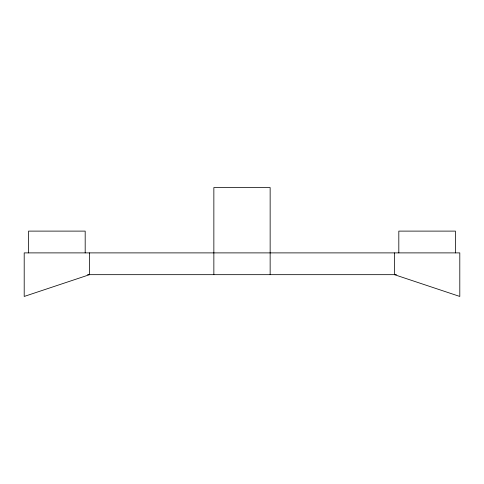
<?xml version="1.0" encoding="UTF-8"?>
<svg xmlns="http://www.w3.org/2000/svg" width="484" height="484" viewBox="0 0 484 484"><rect width="100%" height="100%" fill="white"/><g stroke="black" fill="none" stroke-linecap="round" stroke-linejoin="round"><path stroke-width="0.73" d="M87.525 274.67L396.475 274.67M455.444 252.89L455.444 231.11L398.816 231.11L398.816 252.89M394.46 252.89L394.46 274.67L459.8 296.45L459.8 252.89L24.2 252.89L24.2 296.45L89.54 274.67L89.54 252.89M270.145 274.67L270.145 187.55L213.855 187.55L213.855 274.67M85.184 252.89L85.184 231.11L28.556 231.11L28.556 252.89"/></g></svg>
